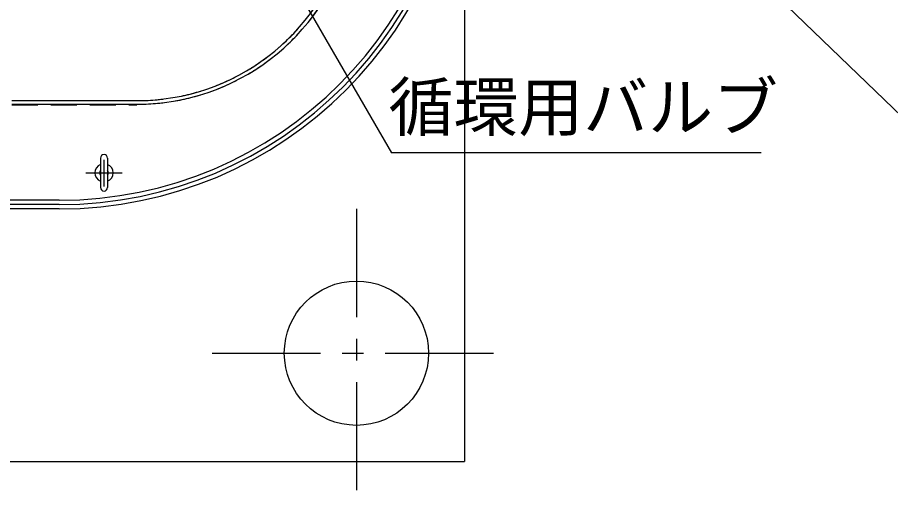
# Model space of a CAD drawing. Units: millimetres, scale not verified. Extents: x -23133 to 8910, y -6308 to 6308.
# Drawn here: x -3811 to -2601, y -312 to 353 of the extents above; entities that cross this region are included whole.
import ezdxf
from ezdxf.enums import TextEntityAlignment as Align

# ---------------------------------------------------------------- set-up
doc = ezdxf.new("R2010")
doc.units = ezdxf.units.MM
doc.header["$LTSCALE"] = 30
doc.linetypes.add('CHAIN1', pattern=[8, 5, -1, 1, -1])
doc.linetypes.add('DASHED1', pattern=[1.8, 1.2, -0.6])
for name, color, linetype, lineweight in [('0-0_0E', 3, 'Continuous', 25), ('0-1_空気管', 3, 'Continuous', 25), ('0-5_機器', 2, 'Continuous', 25), ('0-6_文字', 3, 'Continuous', 25)]:
    doc.layers.add(name, color=color, linetype=linetype, lineweight=lineweight)
doc.styles.add('ＭＳ ゴシック', font='')
doc.styles.get('ＭＳ ゴシック').set_extended_font_data('MS Gothic')

msp = doc.modelspace()

# ---------------------------------------------------------------- linework, layer by layer
at = {"layer": '0-0_0E'}
msp.add_line((-2555.19, 187.33), (-2921.12, 540.22), dxfattribs=at)
at = {"layer": '0-1_空気管'}
for p, q in [((-3818.79, 238.22), (-3645.47, 238.22)), ((-3818.79, 233.22), (-3645.47, 233.22)), ((-3696.15, 158.47), (-3696.15, 117.97)), ((-3686.15, 158.47), (-3686.15, 117.97)), ((-3753.15, 100.22), (-5522.06, 100.22)), ((-3753.15, 94.22), (-5522.06, 94.22)), ((-3753.15, 88.22), (-5522.06, 88.22))]:
    msp.add_line(p, q, dxfattribs=at)
at = {"layer": '0-1_空気管', "linetype": 'DASHED1'}
for p, q in [((-3818.79, 238.22), (-3645.47, 238.22)), ((-3818.79, 232.22), (-3645.47, 232.22))]:
    msp.add_line(p, q, dxfattribs=at)
at = {"layer": '0-1_空気管', "linetype": 'CHAIN1'}
for p, q in [((-3691.15, 119.07), (-3691.15, 156.06)), ((-3716.15, 138.22), (-3666.15, 138.22))]:
    msp.add_line(p, q, dxfattribs=at)
at = {"layer": '0-1_空気管'}
for centre, radius, start, end in [((-3753.15, 650.22), 556, 270, 0), ((-3753.15, 650.22), 562, 270, 0), ((-3753.15, 650.22), 550, 270, 0), ((-3645.47, 538.22), 300, 270, 344.534), ((-3645.47, 538.22), 305, 270, 344.534), ((-3691.15, 158.47), 5, 0, 180), ((-3691.15, 138.22), 12.75, 113.089, 246.911), ((-3691.15, 138.22), 12.75, 293.089, 66.911), ((-3691.15, 138.22), 6, 146.443, 213.557), ((-3691.15, 138.22), 6, 326.443, 33.557), ((-3691.15, 117.97), 5, 180, 0)]:
    msp.add_arc(centre, radius, start, end, dxfattribs=at)
at = {"layer": '0-1_空気管', "linetype": 'DASHED1'}
for radius in [300, 305]:
    msp.add_arc((-3645.47, 538.22), radius, 270, 344.534, dxfattribs=at)
at = {"layer": '0-5_機器'}
for p in [(-3191.15, 2138.22), (-5991.15, -261.78)]:
    msp.add_line(p, (-3191.15, -261.78), dxfattribs=at)
at = {"layer": '0-5_機器', "linetype": 'CHAIN1'}
for p, q in [((-3341.15, 88.22), (-3341.15, -311.78)), ((-3541.15, -111.78), (-3141.15, -111.78))]:
    msp.add_line(p, q, dxfattribs=at)
at = {"layer": '0-5_機器'}
msp.add_circle((-3341.15, -111.78), 100, dxfattribs=at)
at = {"layer": '0-6_文字'}
for p in [(-3703.95, 878.08), (-2779.9, 165.71)]:
    msp.add_line(p, (-3292.66, 165.71), dxfattribs=at)

# ---------------------------------------------------------------- texts
at = {"layer": '0-6_文字', "color": 4, "style": 'ＭＳ ゴシック'}
msp.add_text('循環用バルブ', height=65.98, dxfattribs=at).set_placement((-3296.66, 176.71), align=Align.BOTTOM_LEFT)

doc.saveas('drawing.dxf')
